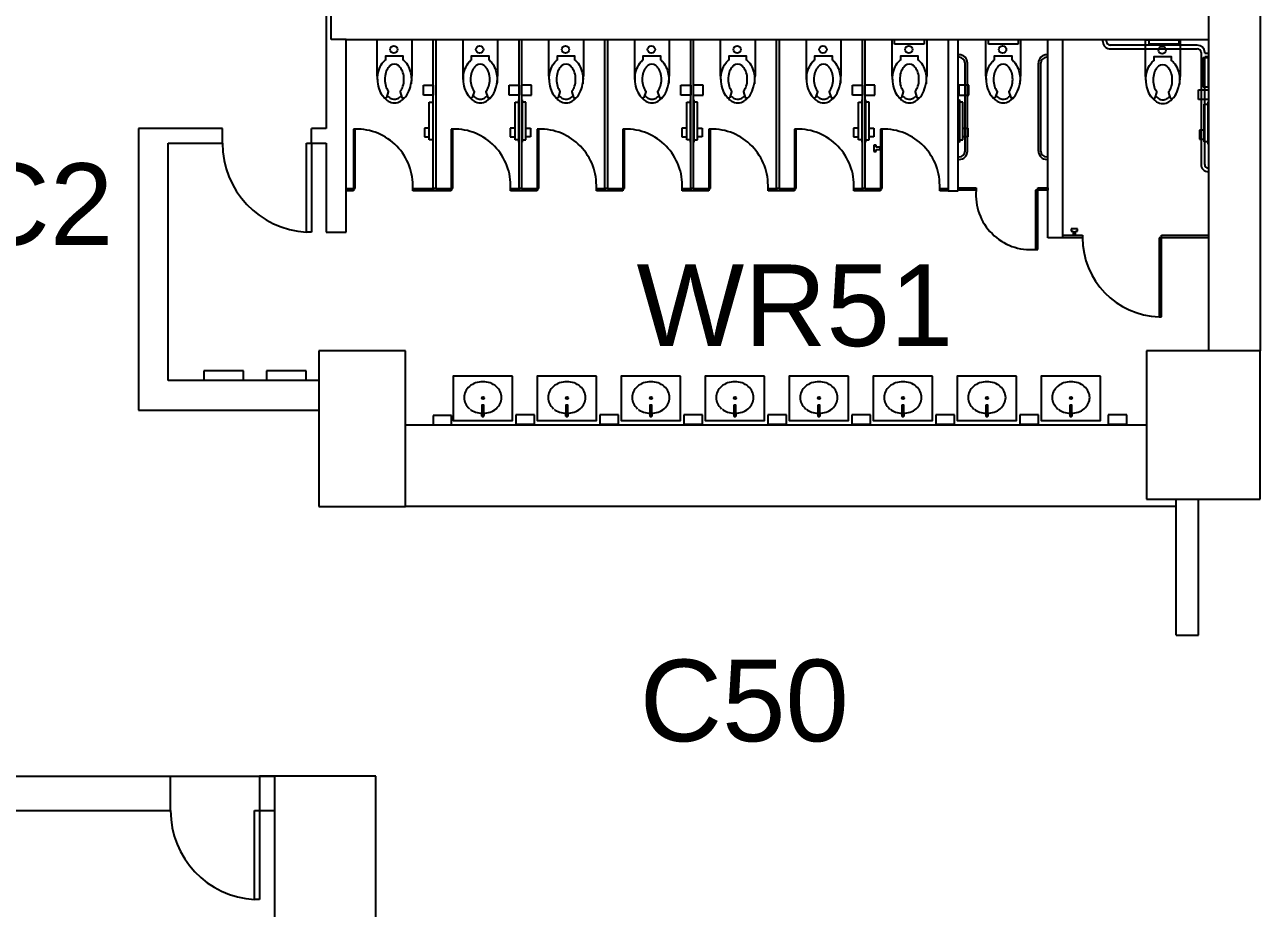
# Model space of a CAD drawing. Header units: inches. Extents: x -22 to 3512, y -1921 to 671.
# Drawn here: x 496 to 996, y -1006 to -649 of the extents above; entities that cross this region are included whole.
import ezdxf

# ---------------------------------------------------------------- set-up
doc = ezdxf.new("R2010")
doc.units = ezdxf.units.IN
doc.header["$LTSCALE"] = 0.375
doc.header["$MEASUREMENT"] = 0
for name, color, linetype in [('A-DOOR', 4, 'CONTINUOUS'), ('A-PFLR-TEXT', 3, 'CONTINUOUS'), ('A-WALL', 5, 'CONTINUOUS'), ('P-SANR-EQPM', 5, 'CONTINUOUS'), ('S-COLS', 6, 'CONTINUOUS')]:
    doc.layers.add(name, color=color, linetype=linetype)
doc.styles.get("Standard").update_dxf_attribs({"font": 'arial.ttf'})

msp = doc.modelspace()

# ---------------------------------------------------------------- linework, layer by layer
at = {"layer": 'A-DOOR'}
for p, q in [((610.47, -732.83), (610.47, -696.83)), ((610.47, -696.83), (612.47, -696.83)), ((612.47, -696.83), (612.47, -732.83)), ((612.47, -732.83), (610.47, -732.83)), ((589.47, -1002.83), (589.47, -966.83)), ((589.47, -966.83), (591.47, -966.83)), ((591.47, -966.83), (591.47, -1002.83)), ((591.47, -1002.83), (589.47, -1002.83))]:
    msp.add_line(p, q, dxfattribs=at)
for centre in [(612.47, -696.83), (591.47, -966.83)]:
    msp.add_arc(centre, 36, 180, 266.8153, dxfattribs=at)
at = {"layer": 'A-WALL'}
for p, q in [((975.47, -480.83), (975.47, -780.83)), ((996.47, -480.83), (996.47, -780.83)), ((618.47, -606.83), (618.47, -690.83)), ((620.47, -654.83), (620.47, -630.83)), ((626.47, -654.83), (620.47, -654.83)), ((626.47, -654.83), (975.47, -654.83)), ((626.47, -732.83), (626.47, -654.83)), ((542.47, -690.83), (542.47, -804.83)), ((576.47, -690.83), (542.47, -690.83)), ((576.47, -696.83), (576.47, -690.83)), ((618.47, -690.83), (612.47, -690.83)), ((612.47, -696.83), (612.47, -690.83)), ((554.47, -792.83), (554.47, -696.83)), ((554.47, -696.83), (576.47, -696.83)), ((612.47, -696.83), (618.47, -696.83)), ((618.47, -696.83), (618.47, -732.83)), ((618.47, -732.83), (626.47, -732.83)), ((542.47, -804.83), (615.47, -804.83)), ((950.47, -810.83), (650.47, -810.83)), ((962.47, -843.83), (650.47, -843.83)), ((962.47, -895.83), (962.47, -840.83)), ((971.47, -895.83), (971.47, -840.83)), ((962.47, -895.83), (971.47, -895.83)), ((454.47, -952.83), (597.47, -952.83)), ((555.47, -966.83), (555.47, -952.83)), ((591.47, -952.83), (591.47, -966.83)), ((597.47, -952.83), (591.47, -952.83)), ((356.47, -966.83), (555.47, -966.83)), ((591.47, -966.83), (597.47, -966.83))]:
    msp.add_line(p, q, dxfattribs=at)
at = {"layer": 'P-SANR-EQPM'}
for p, q in [((639.09, -654.85), (653.07, -654.85)), ((639.09, -669.7), (639.09, -654.85)), ((653.07, -654.85), (653.07, -669.7)), ((661.79, -715.1), (661.79, -654.83)), ((662.79, -654.83), (662.79, -715.1)), ((673.82, -654.85), (687.8, -654.85)), ((673.82, -669.7), (673.82, -654.85)), ((687.8, -654.85), (687.8, -669.7)), ((696.53, -715.1), (696.53, -654.83)), ((697.53, -654.83), (697.53, -715.1)), ((708.56, -654.85), (722.54, -654.85)), ((708.56, -669.7), (708.56, -654.85)), ((722.54, -654.85), (722.54, -669.7)), ((731.26, -715.1), (731.26, -654.83)), ((732.26, -654.83), (732.26, -715.1)), ((743.3, -654.85), (757.27, -654.85)), ((743.3, -669.7), (743.3, -654.85)), ((757.27, -654.85), (757.27, -669.7)), ((766, -715.1), (766, -654.83)), ((767, -654.83), (767, -715.1)), ((778.03, -654.85), (792.01, -654.85)), ((778.03, -669.7), (778.03, -654.85)), ((792.01, -654.85), (792.01, -669.7)), ((800.74, -715.1), (800.74, -654.83)), ((801.74, -654.83), (801.74, -715.1)), ((812.77, -654.85), (826.75, -654.85)), ((812.77, -669.7), (812.77, -654.85)), ((826.75, -654.85), (826.75, -669.7)), ((835.47, -715.1), (835.47, -654.83)), ((836.47, -654.83), (836.47, -715.1)), ((847.5, -654.85), (861.48, -654.85)), ((847.5, -669.7), (847.5, -654.85)), ((848.49, -656.83), (848.49, -654.83)), ((848.49, -654.83), (860.49, -654.83)), ((860.49, -654.83), (860.49, -656.83)), ((861.48, -654.85), (861.48, -669.7)), ((870.21, -654.83), (870.21, -716.1)), ((874.21, -716.1), (874.21, -654.83)), ((885.45, -654.85), (899.43, -654.85)), ((885.45, -669.7), (885.45, -654.85)), ((886.44, -656.83), (886.44, -654.83)), ((886.44, -654.83), (898.44, -654.83)), ((898.44, -654.83), (898.44, -656.83)), ((899.43, -654.85), (899.43, -669.7)), ((910.47, -735.05), (910.47, -654.83)), ((916.47, -654.83), (916.47, -735.05)), ((932.73, -655.66), (932.73, -654.83)), ((934.22, -655.64), (934.22, -654.83)), ((951.47, -656.83), (951.47, -654.83)), ((951.47, -654.83), (963.47, -654.83)), ((963.47, -654.83), (963.47, -656.83)), ((860.49, -656.83), (848.49, -656.83)), ((898.44, -656.83), (886.44, -656.83)), ((941.03, -657.14), (935.71, -657.14)), ((935.71, -658.64), (970.99, -658.64)), ((970.99, -657.14), (941.03, -657.14)), ((950.03, -655.07), (964.01, -655.07)), ((950.03, -669.92), (950.03, -655.07)), ((963.47, -656.83), (951.47, -656.83)), ((964.01, -655.07), (964.01, -669.92)), ((874.57, -661.09), (874.1, -661.09)), ((874.57, -662.09), (874.1, -662.09)), ((876.97, -700), (876.97, -664.49)), ((877.97, -700), (877.97, -664.49)), ((906.68, -700), (906.68, -664.49)), ((907.68, -700), (907.68, -664.49)), ((910.08, -661.09), (910.55, -661.09)), ((910.08, -662.09), (910.55, -662.09)), ((972.48, -660.13), (972.48, -705.41)), ((973.34, -674.13), (973.34, -662.13)), ((973.34, -662.13), (975.34, -662.13)), ((973.97, -660.42), (973.97, -660.13)), ((973.97, -660.42), (975.47, -660.42)), ((973.97, -705.41), (973.97, -661.91)), ((975.47, -661.91), (973.97, -661.91)), ((975.34, -662.13), (975.34, -674.13)), ((657.79, -677.37), (657.79, -673.37)), ((657.79, -673.37), (661.79, -673.37)), ((661.79, -673.37), (661.79, -677.37)), ((692.53, -677.37), (692.53, -673.37)), ((692.53, -673.37), (696.53, -673.37)), ((696.53, -673.37), (696.53, -677.37)), ((697.53, -673.37), (697.53, -677.37)), ((701.53, -673.37), (697.53, -673.37)), ((701.53, -677.37), (701.53, -673.37)), ((762, -677.37), (762, -673.37)), ((762, -673.37), (766, -673.37)), ((766, -673.37), (766, -677.37)), ((767, -673.37), (767, -677.37)), ((771, -673.37), (767, -673.37)), ((771, -677.37), (771, -673.37)), ((831.47, -677.37), (831.47, -673.37)), ((831.47, -673.37), (835.47, -673.37)), ((835.47, -673.37), (835.47, -677.37)), ((836.47, -673.37), (836.47, -677.37)), ((840.47, -673.37), (836.47, -673.37)), ((840.47, -677.37), (840.47, -673.37)), ((874.47, -673.37), (874.47, -677.37)), ((878.47, -673.37), (874.47, -673.37)), ((878.47, -677.37), (878.47, -673.37)), ((975.34, -674.13), (973.34, -674.13)), ((642.48, -678.64), (642.48, -678.64)), ((643.58, -675.88), (643.58, -675.88)), ((661.79, -677.37), (657.79, -677.37)), ((661.57, -679.28), (661.57, -696.47)), ((661.76, -679.28), (661.57, -679.28)), ((661.76, -696.47), (661.76, -679.28)), ((677.22, -678.64), (677.22, -678.64)), ((678.31, -675.88), (678.31, -675.88)), ((696.53, -677.37), (692.53, -677.37)), ((696.31, -679.28), (696.31, -696.47)), ((696.5, -679.28), (696.31, -679.28)), ((696.5, -696.47), (696.5, -679.28)), ((697.53, -677.37), (701.53, -677.37)), ((697.56, -696.47), (697.56, -679.28)), ((697.56, -679.28), (697.75, -679.28)), ((697.75, -679.28), (697.75, -696.47)), ((711.95, -678.64), (711.95, -678.64)), ((713.05, -675.88), (713.05, -675.88)), ((746.69, -678.64), (746.69, -678.64)), ((747.78, -675.88), (747.78, -675.88)), ((766, -677.37), (762, -677.37)), ((765.78, -679.28), (765.78, -696.47)), ((765.97, -679.28), (765.78, -679.28)), ((765.97, -696.47), (765.97, -679.28)), ((767, -677.37), (771, -677.37)), ((767.03, -696.47), (767.03, -679.28)), ((767.03, -679.28), (767.22, -679.28)), ((767.22, -679.28), (767.22, -696.47)), ((781.42, -678.64), (781.42, -678.64)), ((782.52, -675.88), (782.52, -675.88)), ((816.16, -678.64), (816.16, -678.64)), ((817.26, -675.88), (817.26, -675.88)), ((835.47, -677.37), (831.47, -677.37)), ((835.25, -679.28), (835.25, -696.47)), ((835.44, -679.28), (835.25, -679.28)), ((835.44, -696.47), (835.44, -679.28)), ((836.47, -677.37), (840.47, -677.37)), ((836.5, -696.47), (836.5, -679.28)), ((836.5, -679.28), (836.69, -679.28)), ((836.69, -679.28), (836.69, -696.47)), ((850.9, -678.64), (850.9, -678.64)), ((851.99, -675.88), (851.99, -675.88)), ((874.47, -677.37), (878.47, -677.37)), ((874.5, -696.47), (874.5, -679.28)), ((874.5, -679.28), (874.69, -679.28)), ((874.69, -679.28), (874.69, -696.47)), ((888.85, -678.64), (888.85, -678.64)), ((889.94, -675.88), (889.94, -675.88)), ((953.42, -678.86), (953.42, -678.86)), ((954.52, -676.1), (954.52, -676.1)), ((971.47, -679.18), (971.47, -675.18)), ((971.47, -675.18), (975.47, -675.18)), ((975.47, -679.18), (971.47, -679.18)), ((975.47, -675.18), (975.47, -679.18)), ((660.14, -695.47), (660.14, -680.28)), ((660.14, -680.28), (661.57, -680.28)), ((694.87, -695.47), (694.87, -680.28)), ((694.87, -680.28), (696.31, -680.28)), ((699.19, -680.28), (697.75, -680.28)), ((699.19, -695.47), (699.19, -680.28)), ((764.34, -695.47), (764.34, -680.28)), ((764.34, -680.28), (765.78, -680.28)), ((768.66, -680.28), (767.22, -680.28)), ((768.66, -695.47), (768.66, -680.28)), ((833.82, -695.47), (833.82, -680.28)), ((833.82, -680.28), (835.25, -680.28)), ((838.13, -680.28), (836.69, -680.28)), ((838.13, -695.47), (838.13, -680.28)), ((876.13, -680.28), (874.69, -680.28)), ((876.13, -695.47), (876.13, -680.28)), ((973.82, -696.29), (973.82, -681.1)), ((973.82, -681.1), (975.25, -681.1)), ((975.25, -680.1), (975.25, -697.29)), ((975.44, -680.1), (975.25, -680.1)), ((975.44, -697.29), (975.44, -680.1)), ((630.2, -691.1), (629.49, -691.1)), ((629.49, -691.1), (629.49, -715.1)), ((630.2, -715.1), (630.2, -691.1)), ((658.2, -690.75), (658.2, -694.32)), ((660.14, -690.75), (658.2, -690.75)), ((658.2, -694.32), (660.14, -694.32)), ((660.14, -694.32), (660.14, -690.75)), ((669.75, -691.1), (669.04, -691.1)), ((669.04, -691.1), (669.04, -715.1)), ((669.75, -715.1), (669.75, -691.1)), ((692.94, -690.75), (692.94, -694.32)), ((694.87, -690.75), (692.94, -690.75)), ((692.94, -694.32), (694.87, -694.32)), ((694.87, -694.32), (694.87, -690.75)), ((699.19, -694.32), (699.19, -690.75)), ((699.19, -690.75), (701.12, -690.75)), ((701.12, -694.32), (699.19, -694.32)), ((701.12, -690.75), (701.12, -694.32)), ((704.49, -691.1), (703.78, -691.1)), ((703.78, -691.1), (703.78, -715.1)), ((704.49, -715.1), (704.49, -691.1)), ((739.22, -691.1), (738.51, -691.1)), ((738.51, -691.1), (738.51, -715.1)), ((739.22, -715.1), (739.22, -691.1)), ((762.41, -690.75), (762.41, -694.32)), ((764.34, -690.75), (762.41, -690.75)), ((762.41, -694.32), (764.34, -694.32)), ((764.34, -694.32), (764.34, -690.75)), ((768.66, -694.32), (768.66, -690.75)), ((768.66, -690.75), (770.59, -690.75)), ((770.59, -694.32), (768.66, -694.32)), ((770.59, -690.75), (770.59, -694.32)), ((773.96, -691.1), (773.25, -691.1)), ((773.25, -691.1), (773.25, -715.1)), ((773.96, -715.1), (773.96, -691.1)), ((808.69, -691.1), (807.99, -691.1)), ((807.99, -691.1), (807.99, -715.1)), ((808.69, -715.1), (808.69, -691.1)), ((831.88, -690.75), (831.88, -694.32)), ((833.82, -690.75), (831.88, -690.75)), ((831.88, -694.32), (833.82, -694.32)), ((833.82, -694.32), (833.82, -690.75)), ((838.13, -694.32), (838.13, -690.75)), ((838.13, -690.75), (840.06, -690.75)), ((840.06, -694.32), (838.13, -694.32)), ((840.06, -690.75), (840.06, -694.32)), ((843.43, -691.1), (842.72, -691.1)), ((842.72, -691.1), (842.72, -715.1)), ((843.43, -715.1), (843.43, -691.1)), ((876.13, -694.32), (876.13, -690.75)), ((876.13, -690.75), (878.06, -690.75)), ((878.06, -694.32), (876.13, -694.32)), ((878.06, -690.75), (878.06, -694.32)), ((971.88, -691.57), (971.88, -695.14)), ((973.82, -691.57), (971.88, -691.57)), ((973.82, -695.14), (973.82, -691.57)), ((661.57, -695.47), (660.14, -695.47)), ((661.57, -696.47), (661.76, -696.47)), ((696.31, -695.47), (694.87, -695.47)), ((696.31, -696.47), (696.5, -696.47)), ((697.75, -696.47), (697.56, -696.47)), ((697.75, -695.47), (699.19, -695.47)), ((765.78, -695.47), (764.34, -695.47)), ((765.78, -696.47), (765.97, -696.47)), ((767.22, -696.47), (767.03, -696.47)), ((767.22, -695.47), (768.66, -695.47)), ((835.25, -695.47), (833.82, -695.47)), ((835.25, -696.47), (835.44, -696.47)), ((836.69, -696.47), (836.5, -696.47)), ((836.69, -695.47), (838.13, -695.47)), ((840.99, -697.6), (840.1, -697.6)), ((840.1, -697.6), (840.1, -700.18)), ((840.99, -698.45), (840.99, -697.6)), ((842.68, -698.45), (840.99, -698.45)), ((840.99, -700.18), (840.99, -699.34)), ((840.99, -699.34), (842.68, -699.34)), ((842.68, -699.34), (842.68, -698.45)), ((874.69, -696.47), (874.5, -696.47)), ((874.69, -695.47), (876.13, -695.47)), ((971.88, -695.14), (973.82, -695.14)), ((975.25, -696.29), (973.82, -696.29)), ((975.25, -697.29), (975.44, -697.29)), ((840.1, -700.18), (840.99, -700.18)), ((874.1, -702.4), (874.57, -702.4)), ((874.1, -703.4), (874.57, -703.4)), ((910.55, -702.4), (910.08, -702.4)), ((910.55, -703.4), (910.08, -703.4)), ((874.21, -714.83), (881.47, -714.83)), ((874.47, -714.83), (877.47, -714.83)), ((881.47, -714.83), (881.47, -715.83)), ((906.47, -715.83), (906.47, -714.83)), ((906.47, -714.83), (910.47, -714.83)), ((910.47, -714.83), (910.47, -715.83)), ((626.47, -715.1), (629.49, -715.1)), ((629.49, -716.1), (626.47, -716.1)), ((629.49, -715.1), (630.2, -715.1)), ((629.49, -715.1), (629.49, -716.1)), ((653.49, -715.1), (661.79, -715.1)), ((653.49, -716.1), (653.49, -715.1)), ((661.79, -716.1), (653.49, -716.1)), ((669.04, -716.1), (661.74, -716.1)), ((661.79, -715.1), (661.79, -716.1)), ((662.79, -715.1), (661.79, -715.1)), ((662.79, -715.1), (669.04, -715.1)), ((669.04, -715.1), (669.75, -715.1)), ((669.04, -715.1), (669.04, -716.1)), ((693.04, -715.1), (696.53, -715.1)), ((693.04, -716.1), (693.04, -715.1)), ((696.53, -716.1), (693.04, -716.1)), ((703.78, -716.1), (696.48, -716.1)), ((696.53, -715.1), (696.53, -716.1)), ((697.53, -715.1), (696.53, -715.1)), ((697.53, -715.1), (703.78, -715.1)), ((703.78, -715.1), (704.49, -715.1)), ((703.78, -715.1), (703.78, -716.1)), ((727.78, -715.1), (731.26, -715.1)), ((727.78, -716.1), (727.78, -715.1)), ((731.26, -716.1), (727.78, -716.1)), ((738.51, -716.1), (731.22, -716.1)), ((731.26, -715.1), (731.26, -716.1)), ((732.26, -715.1), (731.26, -715.1)), ((732.27, -715.1), (738.51, -715.1)), ((738.51, -715.1), (739.22, -715.1)), ((738.51, -715.1), (738.51, -716.1)), ((762.51, -715.1), (766, -715.1)), ((762.51, -716.1), (762.51, -715.1)), ((766, -716.1), (762.51, -716.1)), ((773.25, -716.1), (765.95, -716.1)), ((766, -715.1), (766, -716.1)), ((767, -715.1), (766, -715.1)), ((767, -715.1), (773.25, -715.1)), ((773.25, -715.1), (773.96, -715.1)), ((773.25, -715.1), (773.25, -716.1)), ((797.25, -715.1), (800.74, -715.1)), ((797.25, -716.1), (797.25, -715.1)), ((800.74, -716.1), (797.25, -716.1)), ((807.99, -716.1), (800.69, -716.1)), ((800.74, -715.1), (800.74, -716.1)), ((801.74, -715.1), (800.74, -715.1)), ((801.74, -715.1), (807.99, -715.1)), ((807.99, -715.1), (808.69, -715.1)), ((807.99, -715.1), (807.99, -716.1)), ((831.99, -715.1), (835.47, -715.1)), ((831.99, -716.1), (831.99, -715.1)), ((835.47, -716.1), (831.99, -716.1)), ((842.72, -716.1), (835.42, -716.1)), ((835.47, -715.1), (835.47, -716.1)), ((836.47, -715.1), (835.47, -715.1)), ((836.47, -715.1), (842.72, -715.1)), ((842.72, -715.1), (843.43, -715.1)), ((842.72, -715.1), (842.72, -716.1)), ((866.72, -715.1), (870.21, -715.1)), ((866.72, -716.1), (866.72, -715.1)), ((870.21, -716.1), (866.72, -716.1)), ((870.21, -715.1), (870.21, -716.1)), ((870.21, -716.1), (874.21, -716.1)), ((881.47, -715.83), (874.21, -715.83)), ((906.47, -715.83), (905.47, -715.83)), ((905.47, -715.83), (905.47, -739.83)), ((910.47, -715.83), (906.47, -715.83)), ((906.47, -739.83), (906.47, -715.83)), ((916.47, -735.05), (910.47, -735.05)), ((916.47, -734.05), (924.53, -734.05)), ((924.53, -735.05), (916.47, -735.05)), ((922.52, -731.47), (919.94, -731.47)), ((919.94, -731.47), (919.94, -732.36)), ((919.94, -732.36), (920.78, -732.36)), ((920.78, -732.36), (920.78, -734.05)), ((920.78, -734.05), (921.67, -734.05)), ((921.67, -734.05), (921.67, -732.36)), ((921.67, -732.36), (922.52, -732.36)), ((922.52, -732.36), (922.52, -731.47)), ((924.53, -734.05), (924.53, -735.05)), ((956.53, -735.05), (955.53, -735.05)), ((955.53, -735.05), (955.53, -767.05)), ((956.53, -735.05), (956.53, -734.05)), ((956.53, -734.05), (975.47, -734.05)), ((975.47, -735.05), (956.53, -735.05)), ((956.53, -767.05), (956.53, -735.05)), ((975.47, -734.05), (975.47, -735.05)), ((905.47, -739.83), (906.47, -739.83)), ((955.53, -767.05), (956.53, -767.05)), ((568.97, -788.88), (568.97, -792.63)), ((584.97, -788.88), (568.97, -788.88)), ((584.97, -792.63), (584.97, -788.88)), ((594.29, -788.88), (594.29, -792.63)), ((610.29, -788.88), (594.29, -788.88)), ((610.29, -792.63), (610.29, -788.88)), ((615.47, -792.83), (554.47, -792.83)), ((568.97, -792.63), (584.97, -792.63)), ((594.29, -792.63), (610.29, -792.63)), ((661.67, -807), (661.67, -810.75)), ((669.17, -807), (661.67, -807)), ((669.17, -810.75), (669.17, -807)), ((695.19, -806.73), (695.19, -810.48)), ((702.69, -806.73), (695.19, -806.73)), ((702.69, -810.48), (702.69, -806.73)), ((729.19, -806.73), (729.19, -810.48)), ((736.69, -806.73), (729.19, -806.73)), ((736.69, -810.48), (736.69, -806.73)), ((763.19, -806.73), (763.19, -810.48)), ((770.69, -806.73), (763.19, -806.73)), ((770.69, -810.48), (770.69, -806.73)), ((797.19, -806.73), (797.19, -810.48)), ((804.69, -806.73), (797.19, -806.73)), ((804.69, -810.48), (804.69, -806.73)), ((831.19, -806.73), (831.19, -810.48)), ((838.69, -806.73), (831.19, -806.73)), ((838.69, -810.48), (838.69, -806.73)), ((865.19, -806.73), (865.19, -810.48)), ((872.69, -806.73), (865.19, -806.73)), ((872.69, -810.48), (872.69, -806.73)), ((899.19, -806.73), (899.19, -810.48)), ((906.69, -806.73), (899.19, -806.73)), ((906.69, -810.48), (906.69, -806.73)), ((934.95, -806.73), (934.95, -810.48)), ((942.45, -806.73), (934.95, -806.73)), ((942.45, -810.48), (942.45, -806.73)), ((661.67, -810.75), (669.17, -810.75)), ((695.19, -810.48), (702.69, -810.48)), ((729.19, -810.48), (736.69, -810.48)), ((763.19, -810.48), (770.69, -810.48)), ((797.19, -810.48), (804.69, -810.48)), ((831.19, -810.48), (838.69, -810.48)), ((865.19, -810.48), (872.69, -810.48)), ((899.19, -810.48), (906.69, -810.48)), ((934.95, -810.48), (942.45, -810.48))]:
    msp.add_line(p, q, dxfattribs=at)
for points in [[(639.15, -671.03, -0.074934), (639.7, -667.39, -0.085426), (641.16, -664.5, -0.066386), (642.53, -663.1), (642.53, -661.55), (649.52, -661.55), (649.52, -663.1, -0.066386), (650.89, -664.5, -0.085426), (652.35, -667.39, -0.111314), (652.78, -672.81)], [(650.06, -678.53, -0.562484), (649.23, -678.34), (648.5, -676.11, -0.238976), (648.57, -675.67, 0.08035), (649.49, -673.79, 0.074934), (649.91, -671.03, 0.074934), (649.49, -668.27, 0.085426), (648.49, -666.29, 0.066386), (647.67, -665.46, 0.330534), (644.38, -665.46, 0.066386), (643.57, -666.29, 0.085426), (642.56, -668.27, 0.074934), (642.15, -671.03, 0.074934), (642.56, -673.79, 0.08035), (643.49, -675.67, -0.238976), (643.56, -676.11), (642.83, -678.31, -0.549653), (642.01, -678.52)], [(673.89, -671.03, -0.074934), (674.44, -667.39, -0.085426), (675.9, -664.5, -0.066386), (677.27, -663.1), (677.27, -661.55), (684.26, -661.55), (684.26, -663.1, -0.066386), (685.63, -664.5, -0.085426), (687.09, -667.39, -0.111314), (687.51, -672.81)], [(684.8, -678.53, -0.562484), (683.97, -678.34), (683.23, -676.11, -0.238976), (683.3, -675.67, 0.08035), (684.23, -673.79, 0.074934), (684.64, -671.03, 0.074934), (684.23, -668.27, 0.085426), (683.22, -666.29, 0.066386), (682.41, -665.46, 0.330534), (679.12, -665.46, 0.066386), (678.3, -666.29, 0.085426), (677.3, -668.27, 0.074934), (676.88, -671.03, 0.074934), (677.3, -673.79, 0.08035), (678.23, -675.67, -0.238976), (678.29, -676.11), (677.57, -678.31, -0.549653), (676.75, -678.52)], [(708.62, -671.03, -0.074934), (709.17, -667.39, -0.085426), (710.64, -664.5, -0.066386), (712, -663.1), (712, -661.55), (718.99, -661.55), (718.99, -663.1, -0.066386), (720.36, -664.5, -0.085426), (721.83, -667.39, -0.111314), (722.25, -672.81)], [(719.53, -678.53, -0.562484), (718.7, -678.34), (717.97, -676.11, -0.238976), (718.04, -675.67, 0.08035), (718.96, -673.79, 0.074934), (719.38, -671.03, 0.074934), (718.96, -668.27, 0.085426), (717.96, -666.29, 0.066386), (717.14, -665.46, 0.330534), (713.85, -665.46, 0.066386), (713.04, -666.29, 0.085426), (712.03, -668.27, 0.074934), (711.62, -671.03, 0.074934), (712.03, -673.79, 0.08035), (712.96, -675.67, -0.238976), (713.03, -676.11), (712.3, -678.31, -0.549653), (711.49, -678.52)], [(743.36, -671.03, -0.074934), (743.91, -667.39, -0.085426), (745.37, -664.5, -0.066386), (746.74, -663.1), (746.74, -661.55), (753.73, -661.55), (753.73, -663.1, -0.066386), (755.1, -664.5, -0.085426), (756.56, -667.39, -0.111314), (756.98, -672.81)], [(754.27, -678.53, -0.562484), (753.44, -678.34), (752.71, -676.11, -0.238976), (752.77, -675.67, 0.08035), (753.7, -673.79, 0.074934), (754.12, -671.03, 0.074934), (753.7, -668.27, 0.085426), (752.7, -666.29, 0.066386), (751.88, -665.46, 0.330534), (748.59, -665.46, 0.066386), (747.77, -666.29, 0.085426), (746.77, -668.27, 0.074934), (746.35, -671.03, 0.074934), (746.77, -673.79, 0.08035), (747.7, -675.67, -0.238976), (747.76, -676.11), (747.04, -678.31, -0.549653), (746.22, -678.52)], [(778.09, -671.03, -0.074934), (778.64, -667.39, -0.085426), (780.11, -664.5, -0.066386), (781.48, -663.1), (781.48, -661.55), (788.47, -661.55), (788.47, -663.1, -0.066386), (789.83, -664.5, -0.085426), (791.3, -667.39, -0.111314), (791.72, -672.81)], [(789.01, -678.53, -0.562484), (788.18, -678.34), (787.44, -676.11, -0.238976), (787.51, -675.67, 0.08035), (788.44, -673.79, 0.074934), (788.85, -671.03, 0.074934), (788.44, -668.27, 0.085426), (787.43, -666.29, 0.066386), (786.62, -665.46, 0.330534), (783.33, -665.46, 0.066386), (782.51, -666.29, 0.085426), (781.51, -668.27, 0.074934), (781.09, -671.03, 0.074934), (781.51, -673.79, 0.08035), (782.43, -675.67, -0.238976), (782.5, -676.11), (781.78, -678.31, -0.549653), (780.96, -678.52)], [(812.83, -671.03, -0.074934), (813.38, -667.39, -0.085426), (814.84, -664.5, -0.066386), (816.21, -663.1), (816.21, -661.55), (823.2, -661.55), (823.2, -663.1, -0.066386), (824.57, -664.5, -0.085426), (826.03, -667.39, -0.111314), (826.46, -672.81)], [(823.74, -678.53, -0.562484), (822.91, -678.34), (822.18, -676.11, -0.238976), (822.25, -675.67, 0.08035), (823.17, -673.79, 0.074934), (823.59, -671.03, 0.074934), (823.17, -668.27, 0.085426), (822.17, -666.29, 0.066386), (821.35, -665.46, 0.330534), (818.06, -665.46, 0.066386), (817.25, -666.29, 0.085426), (816.24, -668.27, 0.074934), (815.83, -671.03, 0.074934), (816.24, -673.79, 0.08035), (817.17, -675.67, -0.238976), (817.24, -676.11), (816.51, -678.31, -0.549653), (815.69, -678.52)], [(847.57, -671.03, -0.074934), (848.12, -667.39, -0.085426), (849.58, -664.5, -0.066386), (850.95, -663.1), (850.95, -661.55), (857.94, -661.55), (857.94, -663.1, -0.066386), (859.31, -664.5, -0.085426), (860.77, -667.39, -0.111314), (861.19, -672.81)], [(858.48, -678.53, -0.562484), (857.65, -678.34), (856.91, -676.11, -0.238976), (856.98, -675.67, 0.08035), (857.91, -673.79, 0.074934), (858.32, -671.03, 0.074934), (857.91, -668.27, 0.085426), (856.9, -666.29, 0.066386), (856.09, -665.46, 0.330534), (852.8, -665.46, 0.066386), (851.98, -666.29, 0.085426), (850.98, -668.27, 0.074934), (850.56, -671.03, 0.074934), (850.98, -673.79, 0.08035), (851.91, -675.67, -0.238976), (851.97, -676.11), (851.25, -678.31, -0.549653), (850.43, -678.52)], [(885.52, -671.03, -0.074934), (886.07, -667.39, -0.085426), (887.53, -664.5, -0.066386), (888.9, -663.1), (888.9, -661.55), (895.89, -661.55), (895.89, -663.1, -0.066386), (897.26, -664.5, -0.085426), (898.72, -667.39, -0.111314), (899.14, -672.81)], [(896.43, -678.53, -0.562484), (895.6, -678.34), (894.86, -676.11, -0.238976), (894.93, -675.67, 0.08035), (895.86, -673.79, 0.074934), (896.27, -671.03, 0.074934), (895.86, -668.27, 0.085426), (894.85, -666.29, 0.066386), (894.04, -665.46, 0.330534), (890.75, -665.46, 0.066386), (889.93, -666.29, 0.085426), (888.93, -668.27, 0.074934), (888.51, -671.03, 0.074934), (888.93, -673.79, 0.08035), (889.86, -675.67, -0.238976), (889.92, -676.11), (889.2, -678.31, -0.549653), (888.38, -678.52)], [(950.09, -671.25, -0.074934), (950.64, -667.61, -0.085426), (952.11, -664.72, -0.066386), (953.48, -663.32), (953.48, -661.77), (960.47, -661.77), (960.47, -663.32, -0.066386), (961.83, -664.72, -0.085426), (963.3, -667.61, -0.111314), (963.72, -673.03)], [(646.08, -680.56, 0.143932), (648.57, -679.82, 0.107177), (651.02, -677.38, 0.077997), (652.5, -674.03, 0.065232), (653.07, -669.7)], [(680.81, -680.56, 0.143932), (683.31, -679.82, 0.107177), (685.76, -677.38, 0.077997), (687.23, -674.03, 0.065232), (687.8, -669.7)], [(715.55, -680.56, 0.143932), (718.04, -679.82, 0.107177), (720.49, -677.38, 0.077997), (721.97, -674.03, 0.065232), (722.54, -669.7)], [(750.29, -680.56, 0.143932), (752.78, -679.82, 0.107177), (755.23, -677.38, 0.077997), (756.71, -674.03, 0.065232), (757.27, -669.7)], [(785.02, -680.56, 0.143932), (787.52, -679.82, 0.107177), (789.96, -677.38, 0.077997), (791.44, -674.03, 0.065232), (792.01, -669.7)], [(819.76, -680.56, 0.143932), (822.25, -679.82, 0.107177), (824.7, -677.38, 0.077997), (826.18, -674.03, 0.065232), (826.75, -669.7)], [(854.49, -680.56, 0.143932), (856.99, -679.82, 0.107177), (859.44, -677.38, 0.077997), (860.91, -674.03, 0.065232), (861.48, -669.7)], [(892.44, -680.56, 0.143932), (894.94, -679.82, 0.107177), (897.39, -677.38, 0.077997), (898.86, -674.03, 0.065232), (899.43, -669.7)], [(961.01, -678.75, -0.562484), (960.18, -678.56), (959.44, -676.33, -0.238976), (959.51, -675.89, 0.08035), (960.44, -674.01, 0.074934), (960.85, -671.25, 0.074934), (960.44, -668.49, 0.085426), (959.43, -666.51, 0.066386), (958.62, -665.67, 0.330534), (955.33, -665.67, 0.066386), (954.51, -666.51, 0.085426), (953.51, -668.49, 0.074934), (953.09, -671.25, 0.074934), (953.51, -674.01, 0.08035), (954.43, -675.89, -0.238976), (954.5, -676.33), (953.78, -678.53, -0.549653), (952.96, -678.74)], [(957.02, -680.78, 0.143932), (959.52, -680.04, 0.107177), (961.96, -677.6, 0.077997), (963.44, -674.25, 0.065232), (964.01, -669.92)], [(642.06, -678.56, 0.06085), (643.58, -679.82, 0.143932), (646.08, -680.56)], [(643.11, -677.48, 0.063273), (644.39, -678.56, 0.143932), (646.08, -679.06)], [(646.08, -679.06, 0.143932), (647.76, -678.56, 0.059203), (648.97, -677.56)], [(676.8, -678.56, 0.06085), (678.32, -679.82, 0.143932), (680.81, -680.56)], [(677.84, -677.48, 0.063273), (679.13, -678.56, 0.143932), (680.81, -679.06)], [(680.81, -679.06, 0.143932), (682.5, -678.56, 0.059203), (683.71, -677.56)], [(711.53, -678.56, 0.06085), (713.05, -679.82, 0.143932), (715.55, -680.56)], [(712.58, -677.48, 0.063273), (713.86, -678.56, 0.143932), (715.55, -679.06)], [(715.55, -679.06, 0.143932), (717.23, -678.56, 0.059203), (718.45, -677.56)], [(746.27, -678.56, 0.06085), (747.79, -679.82, 0.143932), (750.29, -680.56)], [(747.31, -677.48, 0.063273), (748.6, -678.56, 0.143932), (750.29, -679.06)], [(750.29, -679.06, 0.143932), (751.97, -678.56, 0.059203), (753.18, -677.56)], [(781, -678.56, 0.06085), (782.53, -679.82, 0.143932), (785.02, -680.56)], [(782.05, -677.48, 0.063273), (783.34, -678.56, 0.143932), (785.02, -679.06)], [(785.02, -679.06, 0.143932), (786.71, -678.56, 0.059203), (787.92, -677.56)], [(815.74, -678.56, 0.06085), (817.26, -679.82, 0.143932), (819.76, -680.56)], [(816.79, -677.48, 0.063273), (818.07, -678.56, 0.143932), (819.76, -679.06)], [(819.76, -679.06, 0.143932), (821.44, -678.56, 0.059203), (822.65, -677.56)], [(850.48, -678.56, 0.06085), (852, -679.82, 0.143932), (854.49, -680.56)], [(851.52, -677.48, 0.063273), (852.81, -678.56, 0.143932), (854.49, -679.06)], [(854.49, -679.06, 0.143932), (856.18, -678.56, 0.059203), (857.39, -677.56)], [(888.43, -678.56, 0.06085), (889.95, -679.82, 0.143932), (892.44, -680.56)], [(889.47, -677.48, 0.063273), (890.76, -678.56, 0.143932), (892.44, -679.06)], [(892.44, -679.06, 0.143932), (894.13, -678.56, 0.059203), (895.34, -677.56)], [(953, -678.78, 0.06085), (954.53, -680.04, 0.143932), (957.02, -680.78)], [(954.05, -677.7, 0.063273), (955.34, -678.78, 0.143932), (957.02, -679.28)], [(957.02, -679.28, 0.143932), (958.71, -678.78, 0.059203), (959.92, -677.78)], [(682.13, -806.12, 0.075715), (684.8, -805.62, 0.091322), (687.2, -804.25, 0.103814), (688.87, -802.12, 0.114782), (689.43, -799.72, 0.114782), (688.87, -797.33, 0.103814), (687.2, -795.2, 0.091322), (684.8, -793.83, 0.084102), (681.83, -793.32, 0.084102), (678.87, -793.83, 0.091322), (676.46, -795.2, 0.103814), (674.79, -797.33, 0.114782), (674.23, -799.72, 0.114782), (674.79, -802.12, 0.103814), (676.46, -804.25, 0.001545), (676.49, -804.28, 0.001545)], [(716.13, -806.12, 0.075715), (718.8, -805.62, 0.091322), (721.2, -804.25, 0.103814), (722.87, -802.12, 0.114782), (723.43, -799.72, 0.114782), (722.87, -797.33, 0.103814), (721.2, -795.2, 0.091322), (718.8, -793.83, 0.084102), (715.83, -793.32, 0.084102), (712.87, -793.83, 0.091322), (710.46, -795.2, 0.103814), (708.79, -797.33, 0.114782), (708.23, -799.72, 0.114782), (708.79, -802.12, 0.103814), (710.46, -804.25, 0.001545), (710.49, -804.28, 0.001545)], [(750.13, -806.12, 0.075715), (752.8, -805.62, 0.091322), (755.2, -804.25, 0.103814), (756.87, -802.12, 0.114782), (757.43, -799.72, 0.114782), (756.87, -797.33, 0.103814), (755.2, -795.2, 0.091322), (752.8, -793.83, 0.084102), (749.83, -793.32, 0.084102), (746.87, -793.83, 0.091322), (744.46, -795.2, 0.103814), (742.79, -797.33, 0.114782), (742.23, -799.72, 0.114782), (742.79, -802.12, 0.103814), (744.46, -804.25, 0.001545), (744.49, -804.28, 0.001545)], [(784.13, -806.12, 0.075715), (786.8, -805.62, 0.091322), (789.2, -804.25, 0.103814), (790.87, -802.12, 0.114782), (791.43, -799.72, 0.114782), (790.87, -797.33, 0.103814), (789.2, -795.2, 0.091322), (786.8, -793.83, 0.084102), (783.83, -793.32, 0.084102), (780.87, -793.83, 0.091322), (778.46, -795.2, 0.103814), (776.79, -797.33, 0.114782), (776.23, -799.72, 0.114782), (776.79, -802.12, 0.103814), (778.46, -804.25, 0.001545), (778.49, -804.28, 0.001545)], [(818.13, -806.12, 0.075715), (820.8, -805.62, 0.091322), (823.2, -804.25, 0.103814), (824.87, -802.12, 0.114782), (825.43, -799.72, 0.114782), (824.87, -797.33, 0.103814), (823.2, -795.2, 0.091322), (820.8, -793.83, 0.084102), (817.83, -793.32, 0.084102), (814.87, -793.83, 0.091322), (812.46, -795.2, 0.103814), (810.79, -797.33, 0.114782), (810.23, -799.72, 0.114782), (810.79, -802.12, 0.103814), (812.46, -804.25, 0.001545), (812.49, -804.28, 0.001545)], [(852.13, -806.12, 0.075715), (854.8, -805.62, 0.091322), (857.2, -804.25, 0.103814), (858.87, -802.12, 0.114782), (859.43, -799.72, 0.114782), (858.87, -797.33, 0.103814), (857.2, -795.2, 0.091322), (854.8, -793.83, 0.084102), (851.83, -793.32, 0.084102), (848.87, -793.83, 0.091322), (846.46, -795.2, 0.103814), (844.79, -797.33, 0.114782), (844.23, -799.72, 0.114782), (844.79, -802.12, 0.103814), (846.46, -804.25, 0.001545), (846.49, -804.28, 0.001545)], [(886.13, -806.12, 0.075715), (888.8, -805.62, 0.091322), (891.2, -804.25, 0.103814), (892.87, -802.12, 0.114782), (893.43, -799.72, 0.114782), (892.87, -797.33, 0.103814), (891.2, -795.2, 0.091322), (888.8, -793.83, 0.084102), (885.83, -793.32, 0.084102), (882.87, -793.83, 0.091322), (880.46, -795.2, 0.103814), (878.79, -797.33, 0.114782), (878.23, -799.72, 0.114782), (878.79, -802.12, 0.103814), (880.46, -804.25, 0.001545), (880.49, -804.28, 0.001545)], [(920.13, -806.12, 0.075715), (922.8, -805.62, 0.091322), (925.2, -804.25, 0.103814), (926.87, -802.12, 0.114782), (927.43, -799.72, 0.114782), (926.87, -797.33, 0.103814), (925.2, -795.2, 0.091322), (922.8, -793.83, 0.084102), (919.83, -793.32, 0.084102), (916.87, -793.83, 0.091322), (914.46, -795.2, 0.103814), (912.79, -797.33, 0.114782), (912.23, -799.72, 0.114782), (912.79, -802.12, 0.103814), (914.46, -804.25, 0.001545), (914.49, -804.28, 0.001545)], [(676.65, -804.41, 0.0831), (678.87, -805.62, 0.075715), (681.53, -806.12)], [(710.65, -804.41, 0.0831), (712.87, -805.62, 0.075715), (715.53, -806.12)], [(744.65, -804.41, 0.0831), (746.87, -805.62, 0.075715), (749.53, -806.12)], [(778.65, -804.41, 0.0831), (780.87, -805.62, 0.075715), (783.53, -806.12)], [(812.65, -804.41, 0.0831), (814.87, -805.62, 0.075715), (817.53, -806.12)], [(846.65, -804.41, 0.0831), (848.87, -805.62, 0.075715), (851.53, -806.12)], [(880.65, -804.41, 0.0831), (882.87, -805.62, 0.075715), (885.53, -806.12)], [(914.65, -804.41, 0.0831), (916.87, -805.62, 0.075715), (919.53, -806.12)]]:
    msp.add_lwpolyline(points, format="xyb", dxfattribs=at)
for points in [[(693.83, -791.05), (669.83, -791.05), (669.83, -809.05), (693.83, -809.05)], [(727.83, -791.05), (703.83, -791.05), (703.83, -809.05), (727.83, -809.05)], [(761.83, -791.05), (737.83, -791.05), (737.83, -809.05), (761.83, -809.05)], [(795.83, -791.05), (771.83, -791.05), (771.83, -809.05), (795.83, -809.05)], [(829.83, -791.05), (805.83, -791.05), (805.83, -809.05), (829.83, -809.05)], [(863.83, -791.05), (839.83, -791.05), (839.83, -809.05), (863.83, -809.05)], [(897.83, -791.05), (873.83, -791.05), (873.83, -809.05), (897.83, -809.05)], [(931.83, -791.05), (907.83, -791.05), (907.83, -809.05), (931.83, -809.05)]]:
    msp.add_lwpolyline(points, close=True, dxfattribs=at)
for points in [[(681.53, -806.92), (681.53, -802.92, -1), (682.13, -802.92), (682.13, -806.92, -1)], [(715.53, -806.92), (715.53, -802.92, -1), (716.13, -802.92), (716.13, -806.92, -1)], [(749.53, -806.92), (749.53, -802.92, -1), (750.13, -802.92), (750.13, -806.92, -1)], [(783.53, -806.92), (783.53, -802.92, -1), (784.13, -802.92), (784.13, -806.92, -1)], [(817.53, -806.92), (817.53, -802.92, -1), (818.13, -802.92), (818.13, -806.92, -1)], [(851.53, -806.92), (851.53, -802.92, -1), (852.13, -802.92), (852.13, -806.92, -1)], [(885.53, -806.92), (885.53, -802.92, -1), (886.13, -802.92), (886.13, -806.92, -1)], [(919.53, -806.92), (919.53, -802.92, -1), (920.13, -802.92), (920.13, -806.92, -1)]]:
    msp.add_lwpolyline(points, format="xyb", close=True, dxfattribs=at)
for centre, radius in [((645.81, -658.94), 1.5), ((680.55, -658.94), 1.5), ((715.28, -658.94), 1.5), ((750.02, -658.94), 1.5), ((784.76, -658.94), 1.5), ((819.49, -658.94), 1.5), ((854.23, -658.94), 1.5), ((892.18, -658.94), 1.5), ((956.76, -659.16), 1.5), ((681.92, -799.9), 0.488), ((715.92, -799.9), 0.488), ((749.92, -799.9), 0.488), ((783.92, -799.9), 0.488), ((817.92, -799.9), 0.488), ((851.92, -799.9), 0.488), ((885.92, -799.9), 0.488), ((919.92, -799.9), 0.488)]:
    msp.add_circle(centre, radius, dxfattribs=at)
for centre, radius, start, end in [((935.71, -655.66), 2.98, 179.8525, 252.667), ((935.71, -655.65), 1.49, 179.7049, 270), ((935.71, -655.66), 2.98, 252.667, 270), ((970.99, -660.13), 2.98, 0, 90), ((970.99, -660.13), 1.49, 0, 90), ((874.57, -664.49), 3.41, 360, 90), ((874.57, -664.49), 2.41, 0, 90), ((910.08, -664.49), 3.41, 90, 180), ((910.08, -664.49), 2.41, 90, 180), ((655.9, -669.7), 16.81, 180, 185.1954), ((690.63, -669.7), 16.81, 180, 185.1954), ((725.37, -669.7), 16.81, 180, 185.1954), ((760.11, -669.7), 16.81, 180, 185.1954), ((794.84, -669.7), 16.81, 180, 185.1954), ((829.58, -669.7), 16.81, 180, 185.1954), ((864.31, -669.7), 16.81, 180, 185.1954), ((902.26, -669.7), 16.81, 180, 185.1954), ((966.84, -669.92), 16.81, 180, 185.1954), ((651.51, -671.03), 12.36, 180, 197.1416), ((648.82, -671.86), 9.54, 197.1416, 216.6725), ((686.25, -671.03), 12.36, 180, 197.1416), ((683.55, -671.86), 9.54, 197.1416, 216.6725), ((720.98, -671.03), 12.36, 180, 197.1416), ((718.29, -671.86), 9.54, 197.1416, 216.6725), ((755.72, -671.03), 12.36, 180, 197.1416), ((753.03, -671.86), 9.54, 197.1416, 216.6725), ((790.46, -671.03), 12.36, 180, 197.1416), ((787.76, -671.86), 9.54, 197.1416, 216.6725), ((825.19, -671.03), 12.36, 180, 197.1416), ((822.5, -671.86), 9.54, 197.1416, 216.6725), ((859.93, -671.03), 12.36, 180, 197.1416), ((857.23, -671.86), 9.54, 197.1416, 216.6725), ((897.88, -671.03), 12.36, 180, 197.1416), ((895.19, -671.86), 9.54, 197.1416, 216.6725), ((962.46, -671.25), 12.36, 180, 197.1416), ((959.76, -672.08), 9.54, 197.1416, 216.6725), ((647.11, -673.14), 7.41, 216.6725, 226.5742), ((681.85, -673.14), 7.41, 216.6725, 226.5742), ((716.58, -673.14), 7.41, 216.6725, 226.5742), ((751.32, -673.14), 7.41, 216.6725, 226.5742), ((786.06, -673.14), 7.41, 216.6725, 226.5742), ((820.79, -673.14), 7.41, 216.6725, 226.5742), ((855.53, -673.14), 7.41, 216.6725, 226.5742), ((893.48, -673.14), 7.41, 216.6725, 226.5742), ((958.06, -673.35), 7.41, 216.6725, 226.5742), ((630.61, -714.01), 22.91, 357.2698, 91.0169), ((670.16, -714.01), 22.91, 357.2698, 91.0169), ((704.89, -714.01), 22.91, 357.2698, 91.0169), ((739.63, -714.01), 22.91, 357.2698, 91.0169), ((774.36, -714.01), 22.91, 357.2698, 91.0169), ((809.1, -714.01), 22.91, 357.2698, 91.0169), ((843.84, -714.01), 22.91, 357.2698, 91.0169), ((874.57, -700), 3.41, 270, 0), ((874.57, -700), 2.41, 270, 0), ((910.08, -700), 3.41, 180, 270), ((910.08, -700), 2.41, 180, 270), ((975.47, -705.41), 2.98, 180, 270.1475), ((975.47, -705.41), 1.49, 180, 270.2951), ((903.61, -717.69), 22.22, 175.1968, 274.803), ((956.59, -735.01), 32.06, 180.0804, 268.1071), ((681.83, -806.92), 0.5, 126.8699, 53.1301), ((715.83, -806.92), 0.5, 126.8699, 53.1301), ((749.83, -806.92), 0.5, 126.8699, 53.1301), ((783.83, -806.92), 0.5, 126.8699, 53.1301), ((817.83, -806.92), 0.5, 126.8699, 53.1301), ((851.83, -806.92), 0.5, 126.8699, 53.1301), ((885.83, -806.92), 0.5, 126.8699, 53.1301), ((919.83, -806.92), 0.5, 126.8699, 53.1301)]:
    msp.add_arc(centre, radius, start, end, dxfattribs=at)
at = {"layer": 'S-COLS'}
for p, q in [((650.47, -780.83), (615.47, -780.83)), ((615.47, -780.83), (615.47, -843.83)), ((650.47, -843.83), (650.47, -780.83)), ((996.47, -780.83), (950.47, -780.83)), ((950.47, -780.83), (950.47, -840.83)), ((996.47, -840.83), (996.47, -780.83)), ((615.47, -843.83), (650.47, -843.83)), ((950.47, -840.83), (996.47, -840.83)), ((638.47, -952.83), (597.47, -952.83)), ((597.47, -952.83), (597.47, -1020.83)), ((638.47, -1020.83), (638.47, -952.83))]:
    msp.add_line(p, q, dxfattribs=at)

# ---------------------------------------------------------------- texts
at = {"layer": 'A-PFLR-TEXT'}
for s, p in [('C2', (473.31, -737.99)), ('WR51', (744.06, -778.92)), ('C50', (745.33, -938.77))]:
    msp.add_text(s, height=33.024, dxfattribs=at).set_placement(p)

doc.saveas('drawing.dxf')
